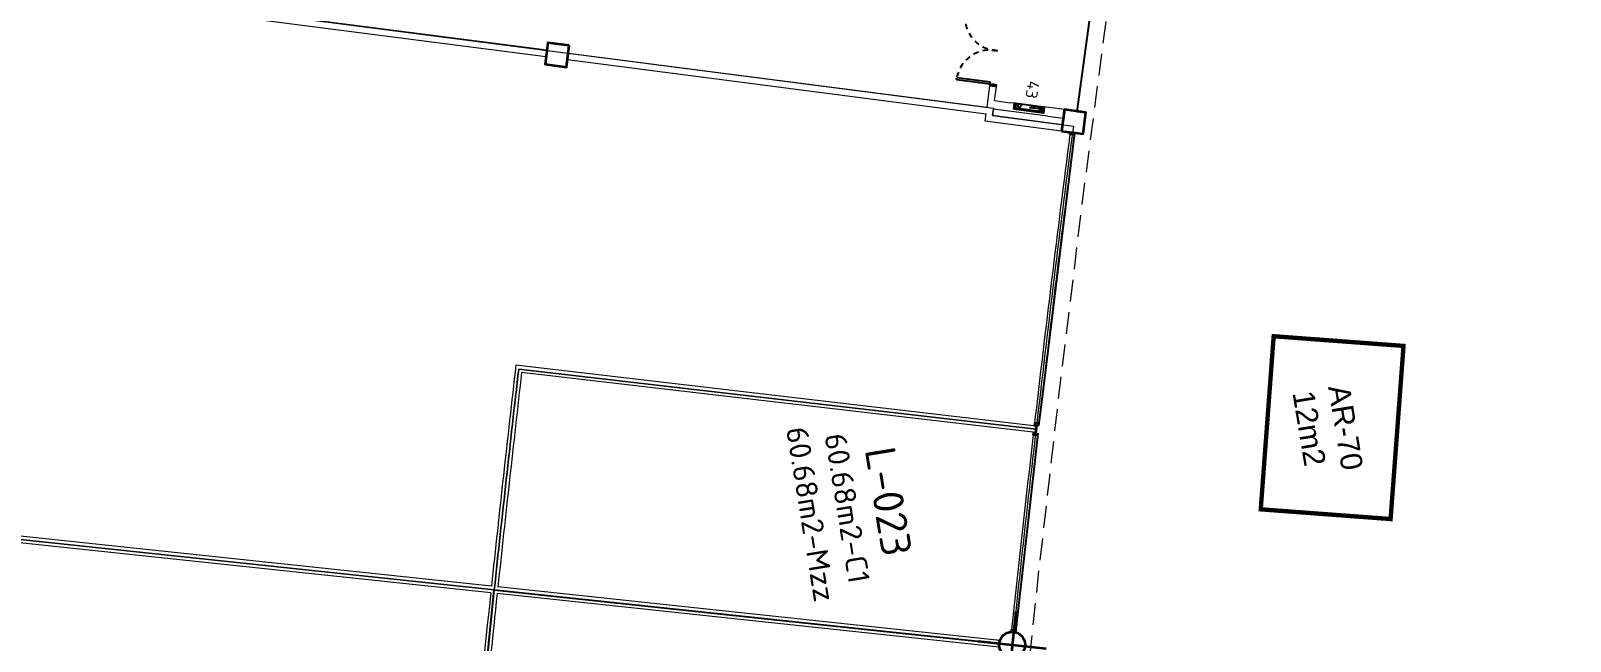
# Model space of a CAD drawing. Header units: metres. Extents: x 2 to 659295185, y -28 to 1124222152.
# Drawn here: x 655435.25 to 655470.72, y 1126561.16 to 1126575.22 of the extents above; entities that cross this region are included whole.
import ezdxf
from ezdxf.enums import TextEntityAlignment as Align

# ---------------------------------------------------------------- set-up
doc = ezdxf.new("R2010")
doc.units = ezdxf.units.M
doc.header["$MEASUREMENT"] = 0
for name, pattern in [('CCSM_C1_CUERPO HP$0$CONTINUA', [0]), ('CCSM_C1_CUERPO HP$0$HIDDEN2', [0.1875, 0.125, -0.0625]), ('DASHED', [0.75, 0.5, -0.25])]:
    doc.linetypes.add(name, pattern=pattern)
doc.layers.get('0').update_dxf_attribs({"linetype": 'CONTINUOUS'})
doc.layers.add('CCSM_C1_CUERPO HP$0$A-AREAS COMERCIALES', color=151, linetype='CONTINUOUS', plot=False)
for name, color, linetype in [('CCSM_C1_CUERPO HP$0$A-EQUIPOS', 8, 'CONTINUOUS'), ('CCSM_C1_CUERPO HP$0$A-FRENTE DE LOCAL', 4, 'CONTINUOUS'), ('CCSM_C1_CUERPO HP$0$A-LOCAL ID', 7, 'CONTINUOUS'), ('CCSM_C1_CUERPO HP$0$A-MARCOS LOCALES', 4, 'CONTINUOUS'), ('CCSM_C1_CUERPO HP$0$A-PARED', 2, 'CCSM_C1_CUERPO HP$0$CONTINUA'), ('CCSM_C1_CUERPO HP$0$A-PUERTA', 5, 'CCSM_C1_CUERPO HP$0$CONTINUA'), ('CCSM_C1_CUERPO HP$0$ID_AREA EXACTA', 7, 'CONTINUOUS'), ('CCSM_C1_CUERPO HP$0$ID_Nº LOCAL', 7, 'CONTINUOUS'), ('CCSM_C1_CUERPO HP$0$ID_RUBRO', 7, 'CONTINUOUS'), ('CCSM_C1_CUERPO HP$0$ID_USO', 7, 'CONTINUOUS'), ('CCSM_XREF KIOSKOSE$0$Kiosco General', 154, 'CONTINUOUS')]:
    doc.layers.add(name, color=color, linetype=linetype)
for name, color, linetype, lineweight in [('CCSM_C1_CUERPO HP$0$ENUMERACIÓN DE CAJETIN DE EXTINSIÓN', 8, 'CONTINUOUS', 0), ('CCSM_XREF ESTRUCTURA15$0$E-CA-COLUMNA', 2, 'CONTINUOUS', 35), ('CCSM_XREF ESTRUCTURA15$0$E-CP COLUMNAS', 2, 'CONTINUOUS', 35)]:
    doc.layers.add(name, color=color, linetype=linetype, lineweight=lineweight)
doc.styles.add('CCSM_C1_CUERPO HP$0$ROMANS', font='romans__.ttf')
doc.styles.add('CCSM_XREF KIOSKOSE$0$Standard', font='txt')

# ---------------------------------------------------------------- blocks, each defined once
blk = doc.blocks.new('CCSM_C1_CUERPO HP$0$MARCO LOCAL-COLUMNA')
at = {"layer": 'CCSM_C1_CUERPO HP$0$A-MARCOS LOCALES'}
for points in [[(655585.123, 1126575.588), (655585.173, 1126575.588), (655585.173, 1126575.488), (655585.123, 1126575.488)], [(655585.128, 1126575.583), (655585.168, 1126575.583), (655585.168, 1126575.493), (655585.128, 1126575.493)]]:
    blk.add_lwpolyline(points, close=True, dxfattribs=at)
blk = doc.blocks.new('CCSM_C1_CUERPO HP$0$P. Doble 180+')
for p, q in [((-0.934, 1.589), (-0.153, 1.589)), ((-0.934, 1.589), (-0.934, 1.549)), ((-0.153, 1.549), (-0.934, 1.549)), ((-0.138, 1.619), (-0.153, 1.619)), ((-0.153, 1.619), (-0.153, 1.594)), ((-0.153, 1.594), (-0.108, 1.594)), ((-0.153, 1.589), (-0.153, 1.549)), ((-0.138, 1.634), (-0.138, 1.619)), ((-0.108, 1.584), (-0.003, 1.595)), ((-0.108, 1.594), (-0.108, 1.584)), ((-0.018, 1.634), (-0.018, 1.619)), ((-0.018, 1.619), (-0.003, 1.619)), ((-0.003, 1.619), (-0.003, 1.594)), ((-0.153, 0.069), (-0.934, 0.069)), ((-0.934, 0.029), (-0.934, 0.069)), ((-0.934, 0.029), (-0.153, 0.029)), ((-0.153, 0.029), (-0.153, 0.069)), ((-0.153, 0.024), (-0.108, 0.024)), ((-0.153, -0.001), (-0.153, 0.024)), ((-0.108, 0.024), (-0.108, 0.034)), ((-0.108, 0.034), (-0.003, 0.024)), ((-0.003, -0.001), (-0.003, 0.024)), ((-0.138, -0.001), (-0.153, -0.001)), ((-0.138, -0.016), (-0.138, -0.001)), ((-0.018, -0.001), (-0.003, -0.001)), ((-0.018, -0.016), (-0.018, -0.001))]:
    blk.add_line(p, q)
at = {"ltscale": 0.5}
for p, q in [((-0.018, 1.634), (-0.138, 1.634)), ((-0.018, -0.016), (-0.138, -0.016))]:
    blk.add_line(p, q, dxfattribs=at)
at = {"color": 8, "linetype": 'CCSM_C1_CUERPO HP$0$HIDDEN2'}
for centre, start, end in [((-0.15, 1.592), 183.0911, 275.2716), ((-0.15, 0.027), 84.7284, 176.9089)]:
    blk.add_arc(centre, 0.786, start, end, dxfattribs=at)
blk = doc.blocks.new('CCSM_C1_CUERPO HP$0$MARCO LOCAL-PARED')
for points in [[(655585.328, 1126575.539), (655585.378, 1126575.539), (655585.378, 1126575.439), (655585.328, 1126575.439)], [(655585.333, 1126575.534), (655585.373, 1126575.534), (655585.373, 1126575.444), (655585.333, 1126575.444)], [(655585.393, 1126575.539), (655585.393, 1126575.534), (655585.383, 1126575.534), (655585.383, 1126575.489), (655585.553, 1126575.489), (655585.553, 1126575.534), (655585.543, 1126575.534), (655585.543, 1126575.539), (655585.558, 1126575.539), (655585.558, 1126575.484), (655585.378, 1126575.484), (655585.378, 1126575.539)], [(655585.608, 1126575.539), (655585.558, 1126575.539), (655585.558, 1126575.439), (655585.608, 1126575.439)], [(655585.603, 1126575.534), (655585.563, 1126575.534), (655585.563, 1126575.444), (655585.603, 1126575.444)]]:
    blk.add_lwpolyline(points, close=True)
blk = doc.blocks.new('CCSM_C1_CUERPO HP$0$CAJA DE MANGUERA')
for points in [[(0.444, 0.073), (0.473, -0.106), (0.44, -0.111), (0.417, 0.034), (-0.406, -0.1), (-0.382, -0.246), (-0.415, -0.251), (-0.444, -0.073)], [(0.417, 0.034), (0.44, -0.111), (-0.382, -0.246), (-0.406, -0.1)], [(0.299, 0.008), (0.393, -0.108), (0.246, -0.132)], [(-0.378, -0.123), (-0.288, -0.201), (-0.303, -0.111), (-0.363, -0.214)]]:
    blk.add_lwpolyline(points, close=True)
for points in [[(-0.295, -0.156), (-0.019, -0.111), (-0.012, -0.152)], [(-0.248, -0.149), (-0.241, -0.193)], [(-0.196, -0.14), (-0.189, -0.185)], [(-0.151, -0.133), (-0.144, -0.177)], [(-0.107, -0.125), (-0.1, -0.17)], [(-0.062, -0.118), (-0.055, -0.163)]]:
    blk.add_lwpolyline(points)
blk = doc.blocks.new('CCSM_C1_CUERPO HP$0$IDENT LOCAL')
at = {"layer": 'CCSM_C1_CUERPO HP$0$ID_AREA EXACTA', "style": 'CCSM_C1_CUERPO HP$0$ROMANS'}
blk.add_attdef('AREA-EXACTA', text='', height=0.5, dxfattribs=at).set_placement((0, 1.245), align=Align.BOTTOM_CENTER)
at = {"layer": 'CCSM_C1_CUERPO HP$0$ID_Nº LOCAL', "style": 'CCSM_C1_CUERPO HP$0$ROMANS'}
blk.add_attdef('NºLOCAL', text='', height=0.7, dxfattribs=at).set_placement((0, 2.05), align=Align.BOTTOM_CENTER)
at = {"layer": 'CCSM_C1_CUERPO HP$0$ID_RUBRO', "style": 'CCSM_C1_CUERPO HP$0$ROMANS'}
blk.add_attdef('RUBRO', text='', height=0.35, dxfattribs=at).set_placement((0, 0.395), align=Align.BOTTOM_CENTER)
at = {"layer": 'CCSM_C1_CUERPO HP$0$ID_USO', "style": 'CCSM_C1_CUERPO HP$0$ROMANS'}
blk.add_attdef('USO', text='', height=0.35, dxfattribs=at).set_placement((0, -0.455), align=Align.BOTTOM_CENTER)
blk = doc.blocks.new('CCSM_XREF ESTRUCTURA15$0$CCSM_COLUM REDONDA')
at = {"color": 5}
for p, q in [((0, 0.774), (0, -0.774)), ((-0.789, 0), (0.789, 0))]:
    blk.add_line(p, q, dxfattribs=at)
blk.add_circle((0, 0), 0.3)
blk = doc.blocks.new('CCSM_XREF ESTRUCTURA15$0$CCSM_COLUMNA REC')
at = {"layer": 'CCSM_XREF ESTRUCTURA15$0$E-CA-COLUMNA'}
blk.add_lwpolyline([(-0.25, -0.25), (0.25, -0.25), (0.25, 0.25), (-0.25, 0.25)], close=True, dxfattribs=at)

msp = doc.modelspace()

# ---------------------------------------------------------------- linework, layer by layer
at = {"color": 43}
msp.add_lwpolyline([(655459.7303, 1126576.1247), (655459.3548, 1126573.3642), (655459.5603, 1126573.3411), (655459.4962, 1126572.8453), (655459.2978, 1126572.871), (655458.9595, 1126570.1071), (655458.5919, 1126567.0942), (655458.4727, 1126566.1229), (655458.428, 1126566.128), (655458.4072, 1126565.9492), (655458.4519, 1126565.9441), (655458.2444, 1126564.0805), (655457.9417, 1126561.3635), (655457.8939, 1126561.3696), (655457.9606, 1126561.3545), (655458.0215, 1126561.3251), (655458.0739, 1126561.2819), (655458.116, 1126561.2323), (655458.1447, 1126561.1727), (655458.1605, 1126561.1045)], dxfattribs=at)
msp.add_lwpolyline([(655459.7303, 1126576.1247), (655459.3548, 1126573.3642), (655459.5603, 1126573.3411), (655459.4962, 1126572.8453), (655459.2978, 1126572.871), (655458.9595, 1126570.1071), (655458.5919, 1126567.0942), (655458.4727, 1126566.1229), (655458.428, 1126566.128), (655458.4072, 1126565.9492), (655458.4519, 1126565.9441), (655458.2444, 1126564.0805), (655457.9417, 1126561.3635), (655457.8939, 1126561.3696), (655457.9606, 1126561.3545), (655458.0215, 1126561.3251), (655458.0739, 1126561.2819), (655458.116, 1126561.2323), (655458.1447, 1126561.1727), (655458.1605, 1126561.1045)], dxfattribs=at)
at = {"layer": 'CCSM_C1_CUERPO HP$0$A-AREAS COMERCIALES', "lineweight": 5}
for points in [[(655409.196, 1126566.2383, -0.005573), (655410.7233, 1126579.4814), (655457.433, 1126573.4394), (655457.4106, 1126573.2664), (655459.272, 1126573.0255, 0.004013), (655458.4127, 1126566.0392), (655446.493, 1126567.4275, 0.0019877), (655445.931, 1126562.3406), (655409.196, 1126566.2383)], [(655457.8622, 1126561.0714), (655445.931, 1126562.3406, -0.0019877), (655446.493, 1126567.4275), (655458.4127, 1126566.0392, 0.0028231), (655457.8622, 1126561.0714)]]:
    msp.add_lwpolyline(points, format="xyb", close=True, dxfattribs=at)
msp.add_lwpolyline([(655407.0297, 1126539.7732, -0.0110222), (655409.196, 1126566.2383), (655445.9309, 1126562.3406), (655445.3106, 1126556.1574), (655444.7636, 1126549.9712), (655456.7412, 1126548.9819, 0.0073484), (655455.8108, 1126535.6789, 0.0783457), (655451.3817, 1126536.0178, 0.1384603), (655447.2392, 1126534.54), (655443.8984, 1126537.5848), (655407.0297, 1126539.7732)], format="xyb", dxfattribs=at)
at = {"layer": 'CCSM_C1_CUERPO HP$0$A-AREAS COMERCIALES'}
msp.add_lwpolyline([(655457.8622, 1126561.0716), (655457.257, 1126555.025), (655445.3106, 1126556.1574), (655445.9309, 1126562.3407), (655457.8622, 1126561.071)], close=True, dxfattribs=at)
at = {"layer": 'CCSM_C1_CUERPO HP$0$A-FRENTE DE LOCAL', "lineweight": 5}
for centre, radius, start, end in [((655973.9381, 1126506.5207), 518.9998, 172.659152, 173.406466), ((655975.8314, 1126506.2887), 520.8073, 172.660461, 173.39784), ((655915.6293, 1126512.8109), 460.3545, 173.377042, 173.938069), ((655916.6747, 1126512.6921), 461.3067, 173.377361, 173.937389)]:
    msp.add_arc(centre, radius, start, end, dxfattribs=at)
at = {"layer": 'CCSM_C1_CUERPO HP$0$A-PARED', "lineweight": 5}
for p, q in [((655457.2848, 1126573.4591), (655457.3503, 1126573.9536)), ((655457.352, 1126573.9529), (655457.499, 1126573.9339)), ((655457.4565, 1126573.6133), (655457.499, 1126573.9339)), ((655457.2426, 1126573.1369), (655457.265, 1126573.3104)), ((655457.4106, 1126573.2664), (655457.4303, 1126573.4151)), ((655459.0195, 1126573.0582), (655457.4106, 1126573.2664)), ((655459.0003, 1126572.9094), (655457.2426, 1126573.1369)), ((655458.4212, 1126566.1134), (655446.429, 1126567.5148))]:
    msp.add_line(p, q, dxfattribs=at)
at = {"layer": 'CCSM_C1_CUERPO HP$0$A-PARED', "lineweight": 5, "ltscale": 0.5}
msp.add_line((655458.6806, 1126573.2533), (655457.788, 1126573.3688), dxfattribs=at)
for points in [[(655447.1219, 1126574.6228), (655435.717, 1126576.0984)], [(655447.1412, 1126574.7715), (655435.7363, 1126576.2471)], [(655447.6371, 1126574.7074), (655457.2848, 1126573.4591)], [(655447.6178, 1126574.5586), (655457.265, 1126573.3104)], [(655457.4555, 1126573.6135), (655457.8133, 1126573.5643)], [(655458.7067, 1126573.4545), (655458.6024, 1126573.4673), (655458.5829, 1126573.3249), (655457.8993, 1126573.4189), (655457.9174, 1126573.5508), (655457.8133, 1126573.5643)], [(655457.788, 1126573.3688), (655457.4298, 1126573.4151)], [(655458.6806, 1126573.2533), (655459.0388, 1126573.207), (655459.0644, 1126573.4053), (655458.7067, 1126573.4545)]]:
    msp.add_lwpolyline(points, dxfattribs=at)
at = {"layer": 'CCSM_C1_CUERPO HP$0$A-PARED', "lineweight": 5}
for points in [[(655458.404, 1126565.9644), (655446.5607, 1126567.3485)], [(655445.8485, 1126562.274), (655409.3002, 1126566.1518)], [(655445.8643, 1126562.4232), (655409.3161, 1126566.3009)], [(655457.5665, 1126561.0206), (655445.9976, 1126562.258)], [(655457.5789, 1126561.1701), (655446.0134, 1126562.4073)]]:
    msp.add_lwpolyline(points, dxfattribs=at)
for centre, radius, start, end in [((656010.9013, 1126502.3379), 568.2228, 173.413495, 173.930056), ((656016.3074, 1126501.7359), 573.5122, 173.4306963, 173.9273619), ((655449.6669, 1126567.0531), 8.8046, 352.8974, 353.87353), ((655449.6669, 1126567.0531), 8.8046, 352.8974, 353.87353), ((655982.0949, 1126505.5539), 539.2377, 173.962135, 175.247556), ((655982.1485, 1126505.5538), 539.1412, 173.96273, 174.606893)]:
    msp.add_arc(centre, radius, start, end, dxfattribs=at)
at = {"layer": 'CCSM_XREF KIOSKOSE$0$Kiosco General', "linetype": 'DASHED', "lineweight": 5}
msp.add_lwpolyline([(655468.0789, 1126620.4533), (655479.0073, 1126618.0013, 0.0113914), (655474.4105, 1126595.0983, 0.0501371), (655471.1768, 1126548.1909), (655457.1731, 1126549.3476, -0.0342909), (655468.0763, 1126620.4539, 0.000523)], format="xyb", close=True, dxfattribs=at)
at = {"layer": 'CCSM_XREF KIOSKOSE$0$Kiosco General', "linetype": 'DASHED', "lineweight": 5, "const_width": 0.1}
msp.add_lwpolyline([(655463.5894, 1126564.1945), (655463.887, 1126568.1834), (655466.8787, 1126567.9602), (655466.581, 1126563.9712)], close=True, dxfattribs=at)

# ---------------------------------------------------------------- block references
at = {"layer": 'CCSM_C1_CUERPO HP$0$A-EQUIPOS', "lineweight": 5, "xscale": 0.7667190464727649, "yscale": 0.7667190464727649, "zscale": 0.7667190464727649, "rotation": 162.8596834412479}
msp.add_blockref('CCSM_C1_CUERPO HP$0$CAJA DE MANGUERA', (655458.2411, 1126573.3719), dxfattribs=at)
at = {"layer": 'CCSM_C1_CUERPO HP$0$A-LOCAL ID', "lineweight": 5}
ref = msp.add_blockref('CCSM_C1_CUERPO HP$0$IDENT LOCAL', (655452.4384, 1126563.9545), dxfattribs=dict(at, rotation=279.3084512798494))
ref.add_attrib('NºLOCAL', 'L-023', dxfattribs={"layer": 'CCSM_C1_CUERPO HP$0$ID_Nº LOCAL', "height": 0.7, "rotation": 279.30845, "style": 'CCSM_C1_CUERPO HP$0$ROMANS'}).set_placement((655454.4614, 1126564.2861), align=Align.BOTTOM_CENTER)
ref.add_attrib('RUBRO', '60.68m2-Mzz', dxfattribs={"layer": 'CCSM_C1_CUERPO HP$0$ID_RUBRO', "height": 0.5, "rotation": 279.30845, "style": 'CCSM_C1_CUERPO HP$0$ROMANS'}).set_placement((655452.8285, 1126564.0185), align=Align.BOTTOM_CENTER)
ref.add_attrib('AREA-EXACTA', '60.68m2-C1', dxfattribs={"layer": 'CCSM_C1_CUERPO HP$0$ID_AREA EXACTA', "height": 0.5, "rotation": 279.30845, "style": 'CCSM_C1_CUERPO HP$0$ROMANS'}).set_placement((655453.6673, 1126564.156), align=Align.BOTTOM_CENTER)
at = {"layer": 'CCSM_C1_CUERPO HP$0$A-MARCOS LOCALES', "lineweight": 5}
for name, p, rotation in [('CCSM_C1_CUERPO HP$0$MARCO LOCAL-COLUMNA', (1688944.4198, 332297.8859), 82.65256882821552), ('CCSM_C1_CUERPO HP$0$MARCO LOCAL-PARED', (1699018.5639, 345575.099), 83.38546197873112), ('CCSM_C1_CUERPO HP$0$MARCO LOCAL-COLUMNA', (1688943.0701, 332286.428), 82.65256882821552)]:
    msp.add_blockref(name, p, dxfattribs=dict(at, rotation=rotation))
at = {"layer": 'CCSM_C1_CUERPO HP$0$A-PUERTA', "lineweight": 5, "rotation": 352.7544388208757}
msp.add_blockref('CCSM_C1_CUERPO HP$0$P. Doble 180+', (655457.5045, 1126573.9492), dxfattribs=at)
at = {"layer": 'CCSM_XREF ESTRUCTURA15$0$E-CP COLUMNAS', "lineweight": 5}
for name, p, rotation in [('CCSM_XREF ESTRUCTURA15$0$CCSM_COLUMNA REC', (655447.3795, 1126574.6651), 172.6277963158497), ('CCSM_XREF ESTRUCTURA15$0$CCSM_COLUMNA REC', (655459.2803, 1126573.1253), 352.6277962479883), ('CCSM_XREF ESTRUCTURA15$0$CCSM_COLUM REDONDA', (655457.8622, 1126561.0714), 353.9310030985201)]:
    msp.add_blockref(name, p, dxfattribs=dict(at, rotation=rotation))

# ---------------------------------------------------------------- texts
at = {"layer": 'CCSM_C1_CUERPO HP$0$ENUMERACIÓN DE CAJETIN DE EXTINSIÓN', "lineweight": 5, "insert": (655458.4924, 1126574.0418), "char_height": 0.26688, "width": 0.015658, "attachment_point": 1, "rotation": 261.03227, "style": 'CCSM_C1_CUERPO HP$0$ROMANS'}
msp.add_mtext('43', dxfattribs=at)
at = {"layer": 'CCSM_XREF KIOSKOSE$0$Kiosco General', "lineweight": 5, "insert": (655465.6347, 1126567.0982), "char_height": 0.2, "attachment_point": 1, "rotation": 279.308, "style": 'CCSM_XREF KIOSKOSE$0$Standard'}
msp.add_mtext_dynamic_manual_height_columns('\\pt2.6;{\\fArial|b0|i0|c0|p34;\\H2.5x;AR-70 \\P12m2}', width=7.561207, gutter_width=1, heights=[0], dxfattribs=at)

doc.saveas('drawing.dxf')
